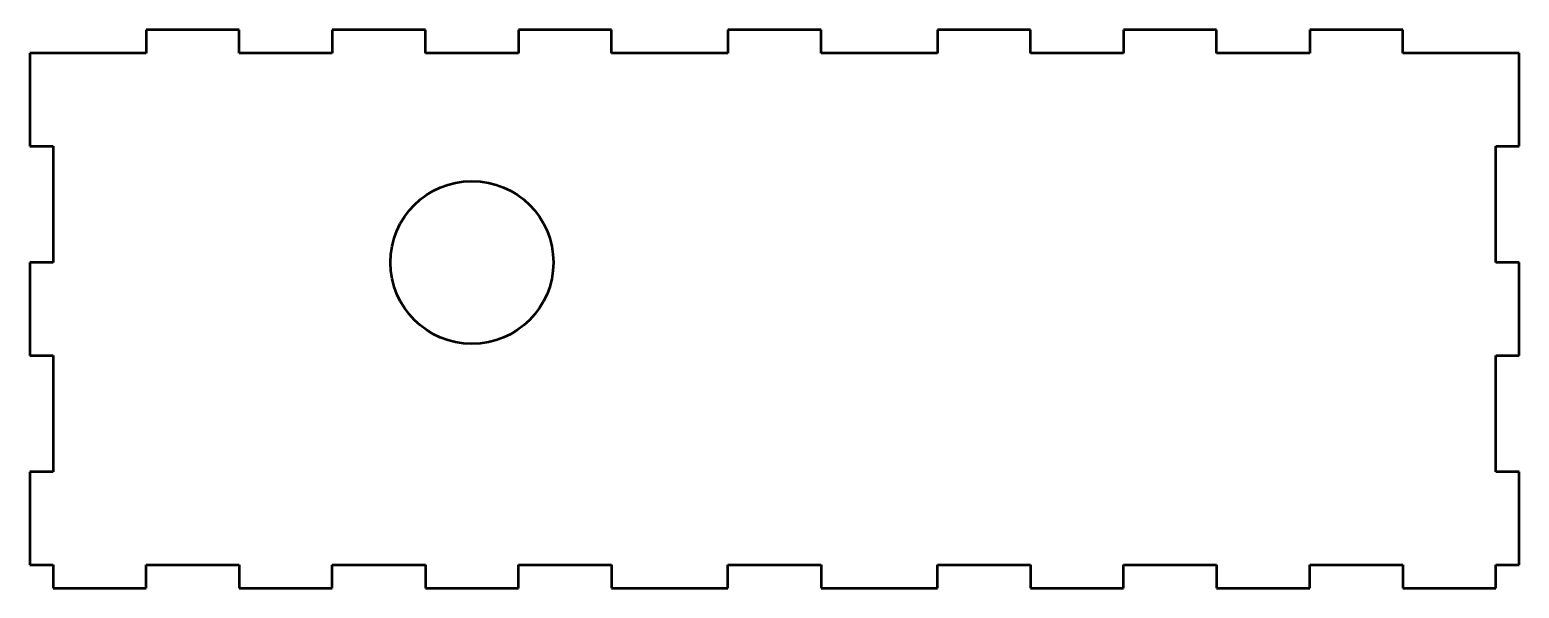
# Model space of a CAD drawing. Header units: inches. Extents: x 0.26 to 8.26, y 5.07 to 8.07.
import ezdxf

# ---------------------------------------------------------------- set-up
doc = ezdxf.new("R2010")
doc.units = ezdxf.units.IN
doc.header["$MEASUREMENT"] = 0
doc.layers.add('Visible (ANSI)', color=7, linetype='Continuous', lineweight=50)

msp = doc.modelspace()

# ---------------------------------------------------------------- linework, layer by layer
at = {"layer": 'Visible (ANSI)'}
for p, q in [((0.8823, 8.071), (0.8823, 7.946)), ((1.3823, 8.071), (0.8823, 8.071)), ((1.3823, 7.946), (1.3823, 8.071)), ((1.8823, 8.071), (1.8823, 7.946)), ((2.3823, 8.071), (1.8823, 8.071)), ((2.3823, 7.946), (2.3823, 8.071)), ((2.8823, 8.071), (2.8823, 7.946)), ((3.3823, 8.071), (2.8823, 8.071)), ((3.3823, 7.946), (3.3823, 8.071)), ((4.0073, 8.071), (4.0073, 7.946)), ((4.5073, 8.071), (4.0073, 8.071)), ((4.5073, 7.946), (4.5073, 8.071)), ((5.1323, 8.071), (5.1323, 7.946)), ((5.6323, 8.071), (5.1323, 8.071)), ((5.6323, 7.946), (5.6323, 8.071)), ((6.1323, 8.071), (6.1323, 7.946)), ((6.6323, 8.071), (6.1323, 8.071)), ((6.6323, 7.946), (6.6323, 8.071)), ((7.1323, 8.071), (7.1323, 7.946)), ((7.6323, 8.071), (7.1323, 8.071)), ((7.6323, 7.946), (7.6323, 8.071)), ((0.2573, 7.946), (0.2573, 7.446)), ((0.8823, 7.946), (0.2573, 7.946)), ((1.8823, 7.946), (1.3823, 7.946)), ((2.8823, 7.946), (2.3823, 7.946)), ((4.0073, 7.946), (3.3823, 7.946)), ((5.1323, 7.946), (4.5073, 7.946)), ((6.1323, 7.946), (5.6323, 7.946)), ((7.1323, 7.946), (6.6323, 7.946)), ((8.2573, 7.946), (7.6323, 7.946)), ((8.2573, 7.446), (8.2573, 7.946)), ((0.2573, 7.446), (0.3823, 7.446)), ((0.3823, 7.446), (0.3823, 6.821)), ((8.1323, 7.446), (8.2573, 7.446)), ((8.1323, 6.821), (8.1323, 7.446)), ((0.2573, 6.821), (0.2573, 6.321)), ((0.3823, 6.821), (0.2573, 6.821)), ((8.2573, 6.821), (8.1323, 6.821)), ((8.2573, 6.321), (8.2573, 6.821)), ((0.2573, 6.321), (0.3823, 6.321)), ((0.3823, 6.321), (0.3823, 5.696)), ((8.1323, 6.321), (8.2573, 6.321)), ((8.1323, 5.696), (8.1323, 6.321)), ((0.2573, 5.696), (0.2573, 5.196)), ((0.3823, 5.696), (0.2573, 5.696)), ((8.2573, 5.696), (8.1323, 5.696)), ((8.2573, 5.196), (8.2573, 5.696)), ((0.2573, 5.196), (0.3823, 5.196)), ((0.3823, 5.196), (0.3823, 5.071)), ((0.8823, 5.196), (1.3823, 5.196)), ((0.8823, 5.071), (0.8823, 5.196)), ((1.3823, 5.196), (1.3823, 5.071)), ((1.8823, 5.196), (2.3823, 5.196)), ((1.8823, 5.071), (1.8823, 5.196)), ((2.3823, 5.196), (2.3823, 5.071)), ((2.8823, 5.196), (3.3823, 5.196)), ((2.8823, 5.071), (2.8823, 5.196)), ((3.3823, 5.196), (3.3823, 5.071)), ((4.0073, 5.196), (4.5073, 5.196)), ((4.0073, 5.071), (4.0073, 5.196)), ((4.5073, 5.196), (4.5073, 5.071)), ((5.1323, 5.196), (5.6323, 5.196)), ((5.1323, 5.071), (5.1323, 5.196)), ((5.6323, 5.196), (5.6323, 5.071)), ((6.1323, 5.196), (6.6323, 5.196)), ((6.1323, 5.071), (6.1323, 5.196)), ((6.6323, 5.196), (6.6323, 5.071)), ((7.1323, 5.196), (7.6323, 5.196)), ((7.1323, 5.071), (7.1323, 5.196)), ((7.6323, 5.196), (7.6323, 5.071)), ((8.1323, 5.196), (8.2573, 5.196)), ((8.1323, 5.071), (8.1323, 5.196)), ((0.3823, 5.071), (0.8823, 5.071)), ((1.3823, 5.071), (1.8823, 5.071)), ((2.3823, 5.071), (2.8823, 5.071)), ((3.3823, 5.071), (4.0073, 5.071)), ((4.5073, 5.071), (5.1323, 5.071)), ((5.6323, 5.071), (6.1323, 5.071)), ((6.6323, 5.071), (7.1323, 5.071)), ((7.6323, 5.071), (8.1323, 5.071))]:
    msp.add_line(p, q, dxfattribs=at)
msp.add_circle((2.6323, 6.821), 0.4375, dxfattribs=at)

doc.saveas('drawing.dxf')
